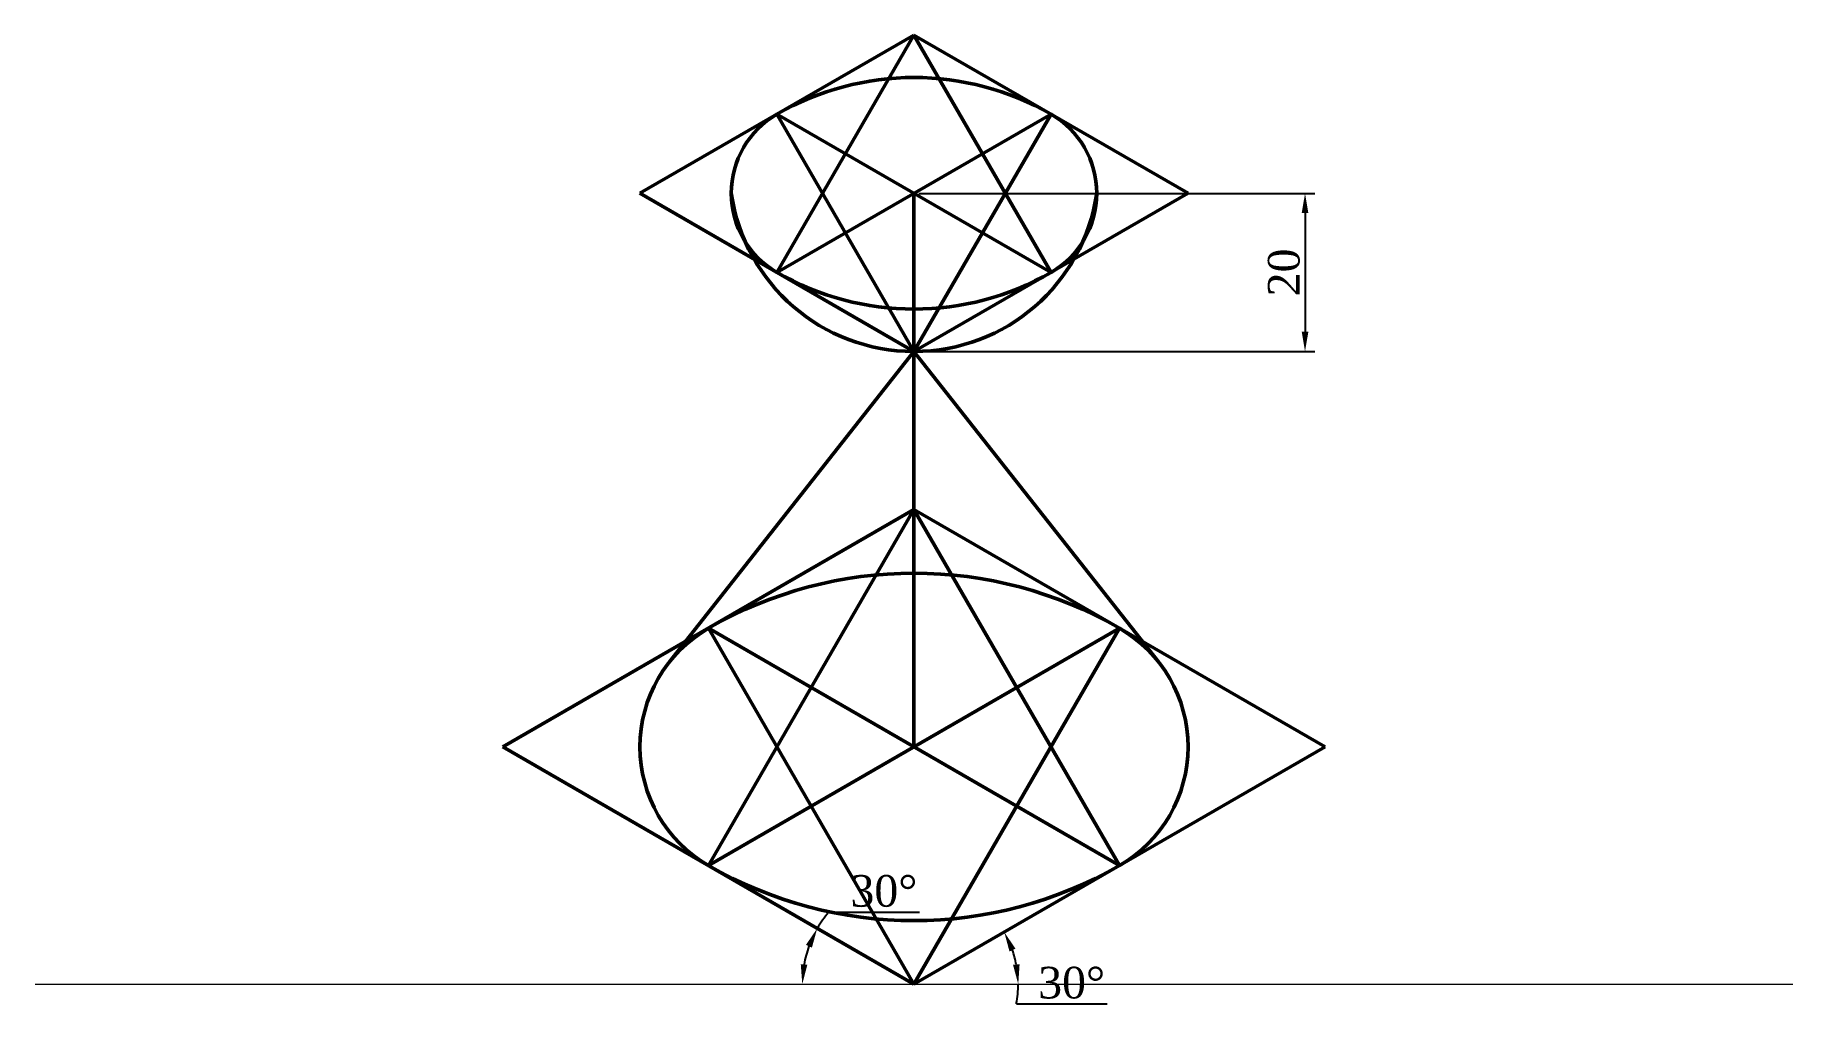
# Paper-space layout 'Layout21' of a CAD drawing. Header units: millimetres. Extents: x 28 to 250, y 38 to 161.
import ezdxf

# ---------------------------------------------------------------- set-up
doc = ezdxf.new("R2010")
doc.units = ezdxf.units.MM
doc.layers.add('Visible line', color=250, linetype='Continuous', lineweight=50)
doc.layers.add('X Y line', color=1, linetype='Continuous', lineweight=15)
doc.styles.get("Standard").update_dxf_attribs({"font": 'times.ttf', "height": 4})
doc.dimstyles.new('ISO-25', dxfattribs={"dimtxt": 4, "dimasz": 2.5, "dimexe": 1.25, "dimexo": 0.625, "dimtad": 1, "dimtoh": 1, "dimtxsty": 'Standard', "dimcen": 2.5, "dimadec": 0, "dimazin": 0, "dimtfac": 1, "dimtmove": 0, "dimatfit": 3, "dimfxl": 1, "dimarcsym": 0})

# ---------------------------------------------------------------- blocks, each defined once
blk = doc.blocks.new('*D107')
at = {"layer": 'Defpoints', "color": 0, "transparency": 16777216}
for p in [(138.98, 140.89), (138.98, 120.89), (188.41, 120.89)]:
    blk.add_point(p, dxfattribs=at)
at = {"layer": 'Visible line', "color": 0, "lineweight": -2, "transparency": 16777216}
for p, q in [((139.61, 140.89), (189.66, 140.89)), ((188.41, 138.39), (188.41, 123.39)), ((139.61, 120.89), (189.66, 120.89))]:
    blk.add_line(p, q, dxfattribs=at)
at = {"layer": 'Visible line', "color": 0, "transparency": 16777216}
for points in [[(187.99, 138.39), (188.83, 138.39), (188.41, 140.89)], [(187.99, 123.39), (188.83, 123.39), (188.41, 120.89)]]:
    blk.add_solid(points, dxfattribs=at)
at = {"layer": 'Visible line', "color": 0, "transparency": 16777216, "insert": (185.75, 130.89), "char_height": 4, "attachment_point": 5, "rotation": 90}
blk.add_mtext('20', dxfattribs=at)
blk = doc.blocks.new('*D108')
at = {"layer": 'Defpoints', "color": 0, "transparency": 16777216}
for p in [(87.02, 70.89), (125.08, 43.35), (27.89, 40.89), (138.98, 40.89), (250.07, 40.89)]:
    blk.add_point(p, dxfattribs=at)
at = {"layer": 'Visible line', "color": 0, "lineweight": -2, "transparency": 16777216}
blk.add_line((128.19, 50), (139.66, 50), dxfattribs=at)
for start, end in [(139.8429, 150), (160.1571, 169.8429)]:
    blk.add_arc((138.98, 40.89), 14.12, start, end, dxfattribs=at)
at = {"layer": 'Visible line', "color": 0, "transparency": 16777216}
for points in [[(125.32, 45.86), (126.08, 45.51), (126.75, 47.95)], [(125.5, 43.35), (124.67, 43.42), (124.86, 40.89)]]:
    blk.add_solid(points, dxfattribs=at)
at = {"layer": 'Visible line', "color": 0, "transparency": 16777216, "insert": (135.18, 52.66), "char_height": 4, "attachment_point": 5}
blk.add_mtext('30°', dxfattribs=at)
blk = doc.blocks.new('*D109')
at = {"layer": 'Defpoints', "color": 0, "transparency": 16777216}
for p in [(190.94, 70.89), (151.36, 45.4), (27.89, 40.89), (138.98, 40.89), (250.07, 40.89)]:
    blk.add_point(p, dxfattribs=at)
at = {"layer": 'Visible line', "color": 0, "lineweight": -2, "transparency": 16777216}
blk.add_line((151.92, 38.4), (163.39, 38.4), dxfattribs=at)
for start, end in [(10.8896, 19.1104), (349.1104, 0)]:
    blk.add_arc((138.98, 40.89), 13.17, start, end, dxfattribs=at)
at = {"layer": 'Visible line', "color": 0, "transparency": 16777216}
for points in [[(151.05, 45.03), (151.81, 45.38), (150.39, 47.48)], [(152.33, 43.42), (151.5, 43.34), (152.16, 40.89)]]:
    blk.add_solid(points, dxfattribs=at)
at = {"layer": 'Visible line', "color": 0, "transparency": 16777216, "insert": (158.91, 41.06), "char_height": 4, "attachment_point": 5}
blk.add_mtext('30°', dxfattribs=at)

psp = doc.layouts.new('Layout21')

# ---------------------------------------------------------------- linework, layer by layer
at = {"layer": 'Visible line'}
for p, q in [((138.982, 160.894), (104.341, 140.894)), ((138.982, 160.894), (121.662, 130.894)), ((173.623, 140.894), (138.982, 160.894)), ((138.982, 160.894), (156.303, 130.894)), ((121.662, 150.894), (156.303, 130.894)), ((156.303, 150.894), (121.662, 130.894)), ((121.662, 150.894), (138.982, 120.894)), ((138.982, 120.894), (156.303, 150.894)), ((104.341, 140.894), (138.982, 120.894)), ((138.982, 70.894), (138.982, 140.894)), ((138.982, 120.894), (173.623, 140.894)), ((173.623, 140.894), (138.982, 120.894)), ((138.982, 120.894), (108.053, 81.608)), ((138.982, 120.894), (169.912, 81.608)), ((138.982, 100.894), (87.021, 70.894)), ((113.001, 55.894), (138.982, 100.894)), ((190.944, 70.894), (138.982, 100.894)), ((138.982, 100.894), (164.963, 55.894)), ((113.001, 55.894), (164.963, 85.894)), ((164.963, 55.894), (113.001, 85.894)), ((113.001, 85.894), (138.982, 40.894)), ((138.982, 40.894), (164.963, 85.894)), ((87.021, 70.894), (138.982, 40.894)), ((138.982, 40.894), (190.944, 70.894))]:
    psp.add_line(p, q, dxfattribs=at)
for centre, radius, start, end in [((138.982, 120.894), 34.641, 60, 120), ((127.435, 140.894), 11.547, 120, 240), ((150.529, 140.894), 11.547, 300, 60), ((138.982, 144.227), 23.333, 188.21321, 351.78679), ((138.982, 160.894), 34.641, 240, 300), ((138.982, 40.894), 51.962, 60, 120), ((121.662, 70.894), 17.321, 120, 240), ((156.303, 70.894), 17.321, 300, 60), ((138.982, 100.894), 51.962, 240, 300)]:
    psp.add_arc(centre, radius, start, end, dxfattribs=at)
at = {"layer": 'X Y line'}
psp.add_line((27.893, 40.894), (250.071, 40.894), dxfattribs=at)

# ---------------------------------------------------------------- dimensions: what is measured, and where the dimension line sits
at = {"layer": 'Visible line'}
dim = psp.add_linear_dim(base=(188.41, 120.894), p1=(138.982, 140.894), p2=(138.982, 120.894), angle=90, dimstyle='ISO-25', dxfattribs=at)
dim.commit()
dim.dimension.update_dxf_attribs({"geometry": '*D107', "text_midpoint": (185.75, 130.894)})
for base, line1, picture, middle in [((125.076, 43.346), ((87.021, 70.894), (138.982, 40.894)), '*D108', (135.176, 52.66)), ((151.361, 45.399), ((138.982, 40.894), (190.944, 70.894)), '*D109', (158.905, 41.064))]:
    dim = psp.add_angular_dim_2l(base=base, line1=line1, line2=((27.893, 40.894), (250.071, 40.894)), dimstyle='ISO-25', dxfattribs=at)
    dim.commit()
    dim.dimension.update_dxf_attribs({"geometry": picture, "text_midpoint": middle})

doc.saveas('drawing.dxf')
